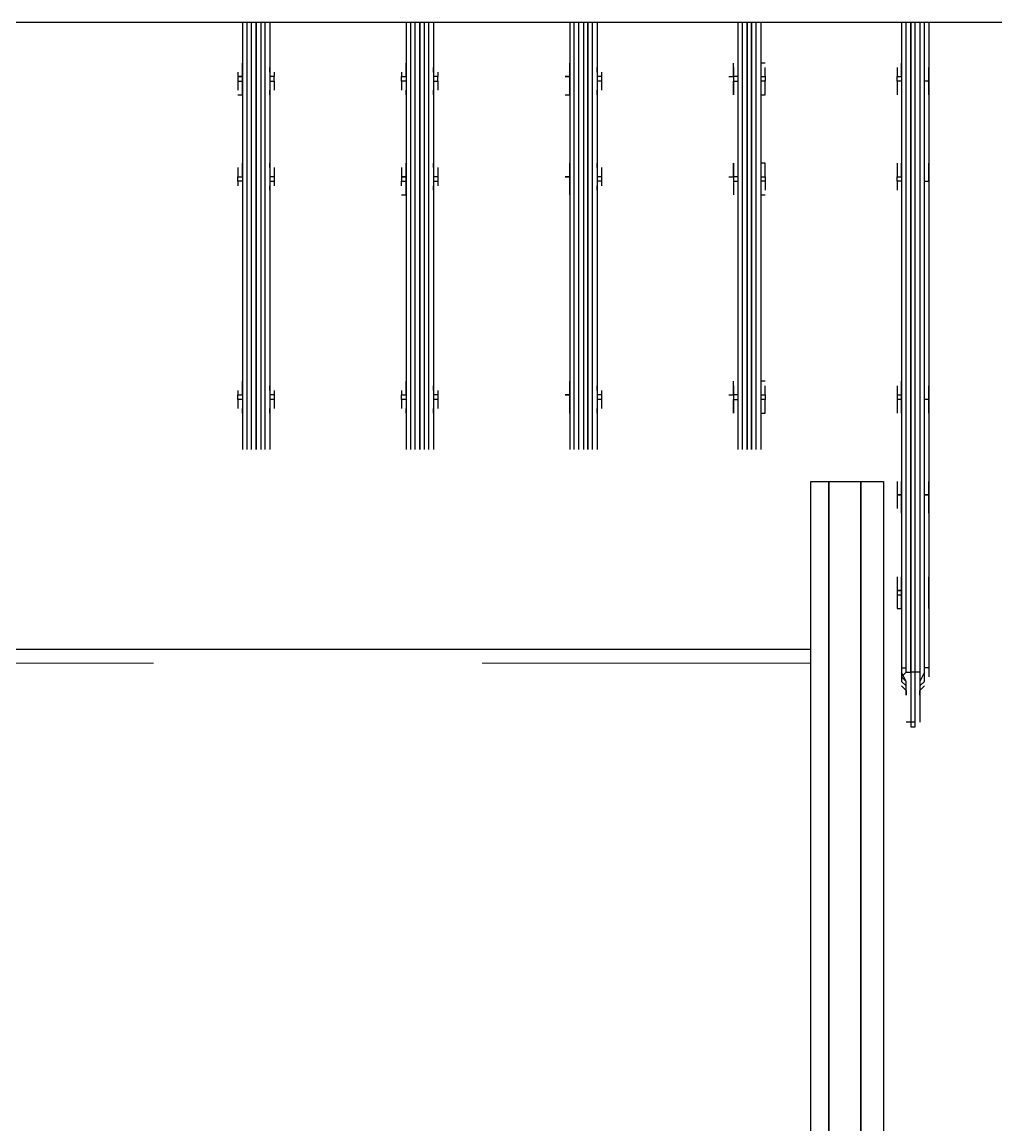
# Model space of a CAD drawing. Header units: metres. Extents: x 530339 to 530954, y 2674257 to 2674599.
# Drawn here: x 530735.1336 to 530735.4299, y 2674491.1179 to 2674491.4534 of the extents above; entities that cross this region are included whole.
import ezdxf

# ---------------------------------------------------------------- set-up
doc = ezdxf.new("R2010")
doc.units = ezdxf.units.M
doc.linetypes.add('PDF_IMPORT', pattern=[1, 0.8, -0.2])
doc.layers.add('IDT', color=7, linetype='Continuous')

# ---------------------------------------------------------------- blocks, each defined once
blk = doc.blocks.new('IDT')
at = {"layer": 'IDT', "color": 0, "lineweight": 25}
for p, q in [((14.75559, 8.9452), (14.75559, 9.80413)), ((14.76251, 8.9452), (14.76251, 9.80413)), ((14.76251, 9.80413), (14.76251, 8.9452)), ((14.77219, 8.9452), (14.77219, 9.80413)), ((14.77219, 9.80413), (14.77219, 8.9452)), ((14.77772, 9.80413), (14.77772, 8.9452)), ((14.77772, 9.75434), (14.77772, 8.99637)), ((14.74453, 9.00329), (14.74453, 9.0185)), ((14.74729, 9.01989), (14.74591, 9.01989)), ((14.74591, 9.01989), (14.74591, 9.00329)), ((14.74591, 9.0185), (14.74729, 9.0185)), ((14.74729, 9.00329), (14.74729, 9.01989)), ((14.74729, 9.00329), (14.74729, 9.0185)), ((14.74729, 9.0185), (14.74868, 9.0185)), ((14.74453, 9.00882), (14.74314, 9.00744)), ((14.74453, 9.00605), (14.74453, 9.0102)), ((14.74453, 9.0102), (14.74453, 9.00882)), ((14.74868, 9.00882), (14.74868, 9.0102)), ((14.74868, 9.0102), (14.74868, 9.00605)), ((14.75006, 9.00744), (14.74868, 9.00882)), ((14.74176, 9.00191), (14.74176, 9.00467)), ((14.74453, 9.00744), (14.74314, 9.00605)), ((14.74314, 9.00605), (14.74314, 9.00329)), ((14.74314, 9.00329), (14.74453, 9.00605)), ((14.74314, 9.00605), (14.74314, 9.00467)), ((14.75006, 9.00605), (14.74868, 9.00744)), ((14.74868, 9.00605), (14.75006, 9.00467)), ((14.74868, 9.00605), (14.75006, 9.00329)), ((14.75006, 9.00467), (14.74868, 9.00329)), ((14.75006, 9.00467), (14.75006, 9.00605)), ((14.75006, 9.00191), (14.75006, 9.00467)), ((14.74176, 8.8055), (14.74176, 9.00191)), ((14.74176, 9.00191), (14.74314, 9.00191)), ((14.74314, 9.00329), (14.74314, 8.8055)), ((14.74453, 8.8055), (14.74453, 9.00329)), ((14.74453, 9.00329), (14.74591, 9.00329)), ((14.74591, 9.00329), (14.74729, 9.00329)), ((14.74591, 9.00329), (14.74591, 8.8055)), ((14.74868, 9.00329), (14.74729, 9.00329)), ((14.74729, 9.00329), (14.74729, 8.8055)), ((14.74729, 8.8055), (14.74729, 9.00329)), ((14.74868, 9.00329), (14.74868, 8.8055)), ((14.75006, 9.00191), (14.74868, 9.00191)), ((14.75006, 8.8055), (14.75006, 9.00191)), ((14.77772, 8.99637), (16.87873, 8.99637)), ((14.74176, 8.97977), (14.74176, 8.98392)), ((14.74176, 8.98392), (14.74176, 8.98254)), ((14.74176, 8.98254), (14.74176, 8.97977)), ((14.75144, 8.98392), (14.75006, 8.98392)), ((14.75006, 8.98392), (14.75006, 8.97977)), ((14.75144, 8.98254), (14.75144, 8.98392)), ((14.75144, 8.97977), (14.75144, 8.98254)), ((14.74176, 8.97977), (14.74176, 8.97563)), ((14.74176, 8.97839), (14.74176, 8.97977)), ((14.74176, 8.97424), (14.74176, 8.97839)), ((14.75006, 8.97977), (14.75006, 8.97839)), ((14.75144, 8.97977), (14.75006, 8.97977)), ((14.75144, 8.97839), (14.75006, 8.97839)), ((14.75006, 8.97839), (14.75006, 8.97424)), ((14.75006, 8.97839), (14.75144, 8.97839)), ((14.75144, 8.97839), (14.75144, 8.97977)), ((14.75144, 8.97563), (14.75144, 8.97839)), ((14.74176, 8.97563), (14.74176, 8.97424)), ((14.75144, 8.97424), (14.75144, 8.97563)), ((14.74176, 8.95488), (14.74176, 8.94935)), ((14.75006, 8.95488), (14.75006, 8.94935)), ((14.74176, 8.95211), (14.74176, 8.95349)), ((14.74176, 8.94935), (14.74176, 8.95211)), ((14.75144, 8.95211), (14.75144, 8.95349)), ((14.75144, 8.94935), (14.75144, 8.95211)), ((14.74176, 8.94935), (14.74176, 8.94658)), ((14.74176, 8.9452), (14.74176, 8.94935)), ((14.74176, 8.94935), (14.74314, 8.94935)), ((14.74314, 8.94935), (14.74176, 8.94935)), ((14.75006, 8.94935), (14.75144, 8.94935)), ((14.75144, 8.94935), (14.75006, 8.94935)), ((14.75006, 8.94935), (14.75006, 8.9452)), ((14.75144, 8.94935), (14.75006, 8.94935)), ((14.75006, 8.94935), (14.75144, 8.94935)), ((14.75144, 8.94658), (14.75144, 8.94935)), ((14.74176, 8.94658), (14.74176, 8.9452)), ((14.75144, 8.9452), (14.75144, 8.94658)), ((14.76251, 8.9452), (14.75559, 8.9452)), ((14.77219, 8.9452), (14.76251, 8.9452)), ((14.77772, 8.9452), (14.77219, 8.9452)), ((14.79294, 8.8055), (14.79294, 8.93551)), ((14.79432, 8.93551), (14.79432, 8.8055)), ((14.7957, 8.8055), (14.7957, 8.93551)), ((14.7957, 8.93551), (14.7957, 8.8055)), ((14.79709, 8.93551), (14.79709, 8.8055)), ((14.79709, 8.8055), (14.79709, 8.93551)), ((14.79847, 8.93551), (14.79847, 8.8055)), ((14.79985, 8.8055), (14.79985, 8.93551)), ((14.84273, 8.8055), (14.84273, 8.93551)), ((14.84411, 8.93551), (14.84411, 8.8055)), ((14.8455, 8.8055), (14.8455, 8.93551)), ((14.8455, 8.93551), (14.8455, 8.8055)), ((14.84688, 8.8055), (14.84688, 8.93551)), ((14.84826, 8.93551), (14.84826, 8.8055)), ((14.84965, 8.93551), (14.84965, 8.8055)), ((14.85103, 8.8055), (14.85103, 8.93551)), ((14.89252, 8.8055), (14.89252, 8.93551)), ((14.89391, 8.93551), (14.89391, 8.8055)), ((14.89529, 8.8055), (14.89529, 8.93551)), ((14.89667, 8.8055), (14.89667, 8.93551)), ((14.89667, 8.93551), (14.89667, 8.8055)), ((14.89806, 8.93551), (14.89806, 8.8055)), ((14.89944, 8.93551), (14.89944, 8.8055)), ((14.90082, 8.8055), (14.90082, 8.93551)), ((14.94232, 8.8055), (14.94232, 8.93551)), ((14.9437, 8.93551), (14.9437, 8.8055)), ((14.94508, 8.8055), (14.94508, 8.93551)), ((14.94647, 8.8055), (14.94647, 8.93551)), ((14.94647, 8.93551), (14.94647, 8.8055)), ((14.94785, 8.93551), (14.94785, 8.8055)), ((14.94923, 8.93551), (14.94923, 8.8055)), ((14.95062, 8.8055), (14.95062, 8.93551)), ((14.74176, 8.91892), (14.74176, 8.92445)), ((14.74176, 8.92445), (14.74176, 8.92307)), ((14.75006, 8.92445), (14.75006, 8.9203)), ((14.75144, 8.92307), (14.75144, 8.92445)), ((14.79294, 8.92445), (14.79155, 8.92445)), ((14.79155, 8.92445), (14.79155, 8.92307)), ((14.79294, 8.9203), (14.79294, 8.92445)), ((14.80124, 8.9203), (14.80124, 8.92445)), ((14.80124, 8.92445), (14.80124, 8.92307)), ((14.84273, 8.9203), (14.84273, 8.92445)), ((14.84273, 8.92445), (14.84273, 8.92307)), ((14.85103, 8.91892), (14.85103, 8.92445)), ((14.85103, 8.92445), (14.85103, 8.92307)), ((14.89252, 8.9203), (14.89252, 8.92445)), ((14.89252, 8.92445), (14.89252, 8.92307)), ((14.90082, 8.9203), (14.90082, 8.92445)), ((14.90082, 8.92445), (14.90082, 8.92307)), ((14.94232, 8.9203), (14.94232, 8.92445)), ((14.94232, 8.92445), (14.94232, 8.92307)), ((14.95062, 8.9203), (14.95062, 8.92445)), ((14.95062, 8.92445), (14.95062, 8.92307)), ((14.74176, 8.92307), (14.74176, 8.9203)), ((14.75144, 8.9203), (14.75144, 8.92307)), ((14.79155, 8.92307), (14.79155, 8.9203)), ((14.80124, 8.92307), (14.80124, 8.9203)), ((14.84135, 8.9203), (14.84135, 8.92307)), ((14.85103, 8.92307), (14.85103, 8.91892)), ((14.89114, 8.9203), (14.89114, 8.92307)), ((14.90221, 8.9203), (14.90221, 8.92307)), ((14.94093, 8.9203), (14.94093, 8.92307)), ((14.952, 8.9203), (14.952, 8.92307)), ((14.74176, 8.9203), (14.74314, 8.9203)), ((14.74176, 8.9203), (14.74176, 8.91892)), ((14.74176, 8.91477), (14.74176, 8.91892)), ((14.74176, 8.91892), (14.74176, 8.91753)), ((14.74176, 8.91753), (14.74176, 8.91615)), ((14.75006, 8.9203), (14.75006, 8.91892)), ((14.75006, 8.9203), (14.75144, 8.9203)), ((14.75006, 8.91892), (14.75006, 8.91477)), ((14.75144, 8.91892), (14.75006, 8.91892)), ((14.75144, 8.91892), (14.75144, 8.9203)), ((14.75144, 8.91753), (14.75144, 8.91892)), ((14.75144, 8.91615), (14.75144, 8.91753)), ((14.79155, 8.91892), (14.79155, 8.9203)), ((14.79155, 8.9203), (14.79294, 8.9203)), ((14.79294, 8.91892), (14.79155, 8.91892)), ((14.79155, 8.91892), (14.79155, 8.91753)), ((14.79155, 8.91753), (14.79155, 8.91615)), ((14.79294, 8.91892), (14.79294, 8.9203)), ((14.79294, 8.91477), (14.79294, 8.91892)), ((14.80124, 8.9203), (14.79985, 8.9203)), ((14.79985, 8.91892), (14.80124, 8.91892)), ((14.80124, 8.91892), (14.80124, 8.9203)), ((14.80124, 8.91892), (14.80124, 8.9203)), ((14.80124, 8.91892), (14.80124, 8.91477)), ((14.80124, 8.91753), (14.80124, 8.91892)), ((14.80262, 8.91892), (14.80124, 8.91892)), ((14.80124, 8.91615), (14.80124, 8.91753)), ((14.84135, 8.91892), (14.84135, 8.9203)), ((14.84135, 8.9203), (14.84273, 8.9203)), ((14.84135, 8.91753), (14.84135, 8.91892)), ((14.84135, 8.91892), (14.84273, 8.91892)), ((14.84273, 8.91477), (14.84273, 8.9203)), ((14.84273, 8.91753), (14.84273, 8.91615)), ((14.85103, 8.91753), (14.85103, 8.91892)), ((14.85103, 8.91892), (14.85241, 8.91892)), ((14.85241, 8.91892), (14.85103, 8.91892)), ((14.85103, 8.91892), (14.85103, 8.91477)), ((14.85103, 8.91615), (14.85103, 8.91753)), ((14.89114, 8.91892), (14.89114, 8.9203)), ((14.89114, 8.9203), (14.89252, 8.9203)), ((14.89114, 8.91753), (14.89114, 8.91892)), ((14.89114, 8.91892), (14.89252, 8.91892)), ((14.89252, 8.91477), (14.89252, 8.9203)), ((14.89252, 8.91753), (14.89252, 8.91615)), ((14.90082, 8.9203), (14.90221, 8.9203)), ((14.90082, 8.91892), (14.90082, 8.9203)), ((14.90221, 8.91892), (14.90082, 8.91892)), ((14.90082, 8.91892), (14.90082, 8.91477)), ((14.90221, 8.91892), (14.90082, 8.91892)), ((14.90082, 8.91615), (14.90082, 8.91753)), ((14.90221, 8.9203), (14.90221, 8.91892)), ((14.90221, 8.91753), (14.90221, 8.91892)), ((14.94093, 8.91892), (14.94093, 8.9203)), ((14.94093, 8.9203), (14.94232, 8.9203)), ((14.94093, 8.91753), (14.94093, 8.91892)), ((14.94093, 8.91892), (14.94232, 8.91892)), ((14.94232, 8.91892), (14.94232, 8.9203)), ((14.94232, 8.91477), (14.94232, 8.91892)), ((14.94232, 8.91753), (14.94232, 8.91615)), ((14.95062, 8.9203), (14.952, 8.9203)), ((14.95062, 8.91892), (14.95062, 8.9203)), ((14.952, 8.91892), (14.95062, 8.91892)), ((14.95062, 8.91892), (14.95062, 8.91477)), ((14.952, 8.91892), (14.95062, 8.91892)), ((14.95062, 8.91615), (14.95062, 8.91753)), ((14.952, 8.9203), (14.952, 8.91892)), ((14.952, 8.91753), (14.952, 8.91892)), ((14.79155, 8.91477), (14.79294, 8.91477)), ((14.74176, 8.85391), (14.74176, 8.85806)), ((14.75006, 8.85253), (14.75006, 8.85806)), ((14.79294, 8.85806), (14.79155, 8.85806)), ((14.79294, 8.84838), (14.79294, 8.85806)), ((14.80124, 8.85391), (14.80124, 8.85806)), ((14.84273, 8.85391), (14.84273, 8.85806)), ((14.85103, 8.85806), (14.85103, 8.85253)), ((14.89252, 8.85253), (14.89252, 8.85806)), ((14.90221, 8.85806), (14.90082, 8.85806)), ((14.90082, 8.85806), (14.90082, 8.85391)), ((14.94232, 8.85391), (14.94232, 8.85806)), ((14.95062, 8.85391), (14.95062, 8.85806)), ((14.74176, 8.85529), (14.74176, 8.85667)), ((14.74176, 8.85391), (14.74176, 8.85529)), ((14.74176, 8.85391), (14.74176, 8.85253)), ((14.74176, 8.84838), (14.74176, 8.85391)), ((14.74314, 8.85391), (14.74176, 8.85391)), ((14.75006, 8.85391), (14.75144, 8.85391)), ((14.75144, 8.85529), (14.75144, 8.85667)), ((14.75144, 8.85391), (14.75144, 8.85529)), ((14.75144, 8.85391), (14.75144, 8.85253)), ((14.79155, 8.85529), (14.79155, 8.85667)), ((14.79155, 8.85391), (14.79155, 8.85529)), ((14.79155, 8.85253), (14.79155, 8.85391)), ((14.79155, 8.85391), (14.79294, 8.85391)), ((14.80124, 8.85391), (14.79985, 8.85391)), ((14.80124, 8.85529), (14.80124, 8.85667)), ((14.80124, 8.85391), (14.80124, 8.85529)), ((14.80124, 8.85253), (14.80124, 8.85391)), ((14.80124, 8.85253), (14.80124, 8.85391)), ((14.84135, 8.85391), (14.84135, 8.85529)), ((14.84135, 8.85253), (14.84135, 8.85391)), ((14.84135, 8.85391), (14.84273, 8.85391)), ((14.84273, 8.85667), (14.84273, 8.85529)), ((14.84273, 8.85253), (14.84273, 8.85391)), ((14.85103, 8.85529), (14.85103, 8.85667)), ((14.85103, 8.85391), (14.85103, 8.85529)), ((14.85103, 8.85253), (14.85103, 8.85391)), ((14.89114, 8.85391), (14.89114, 8.85529)), ((14.89252, 8.85391), (14.89114, 8.85391)), ((14.89114, 8.85253), (14.89114, 8.85391)), ((14.89252, 8.85667), (14.89252, 8.85529)), ((14.90082, 8.85529), (14.90082, 8.85667)), ((14.90082, 8.85391), (14.90082, 8.85253)), ((14.90221, 8.85391), (14.90082, 8.85391)), ((14.90221, 8.85529), (14.90221, 8.85391)), ((14.90221, 8.85253), (14.90221, 8.85391)), ((14.94093, 8.85391), (14.94093, 8.85529)), ((14.94232, 8.85391), (14.94093, 8.85391)), ((14.94093, 8.85253), (14.94093, 8.85391)), ((14.94232, 8.85667), (14.94232, 8.85529)), ((14.94232, 8.85253), (14.94232, 8.85391)), ((14.95062, 8.85529), (14.95062, 8.85667)), ((14.95062, 8.85391), (14.952, 8.85391)), ((14.95062, 8.85253), (14.95062, 8.85391)), ((14.952, 8.85391), (14.952, 8.85529)), ((14.952, 8.85391), (14.952, 8.85253)), ((14.74176, 8.85253), (14.74176, 8.84976)), ((14.75144, 8.85253), (14.75006, 8.85253)), ((14.75006, 8.85253), (14.75006, 8.84838)), ((14.75144, 8.85253), (14.75006, 8.85253)), ((14.75144, 8.84976), (14.75144, 8.85253)), ((14.79294, 8.85253), (14.79155, 8.85253)), ((14.79155, 8.85253), (14.79155, 8.84976)), ((14.79985, 8.85253), (14.80124, 8.85253)), ((14.80124, 8.85253), (14.80124, 8.84838)), ((14.80124, 8.84976), (14.80124, 8.85253)), ((14.80262, 8.85253), (14.80124, 8.85253)), ((14.84135, 8.84976), (14.84135, 8.85253)), ((14.84135, 8.85253), (14.84273, 8.85253)), ((14.84273, 8.84838), (14.84273, 8.85253)), ((14.85103, 8.84976), (14.85103, 8.85253)), ((14.85103, 8.85253), (14.85241, 8.85253)), ((14.85241, 8.85253), (14.85103, 8.85253)), ((14.85103, 8.85253), (14.85103, 8.84838)), ((14.89114, 8.84976), (14.89114, 8.85253)), ((14.89114, 8.85253), (14.89252, 8.85253)), ((14.89252, 8.84838), (14.89252, 8.85253)), ((14.90221, 8.85253), (14.90082, 8.85253)), ((14.90082, 8.85253), (14.90082, 8.84838)), ((14.90082, 8.85253), (14.90221, 8.85253)), ((14.90221, 8.84976), (14.90221, 8.85253)), ((14.94093, 8.84976), (14.94093, 8.85253)), ((14.94093, 8.85253), (14.94232, 8.85253)), ((14.94232, 8.84838), (14.94232, 8.85253)), ((14.952, 8.85253), (14.95062, 8.85253)), ((14.95062, 8.85253), (14.95062, 8.84838)), ((14.952, 8.85253), (14.95062, 8.85253)), ((14.952, 8.84976), (14.952, 8.85253)), ((14.74176, 8.84976), (14.74176, 8.84838)), ((14.75144, 8.84838), (14.75144, 8.84976)), ((14.79155, 8.84976), (14.79155, 8.84838)), ((14.79155, 8.84838), (14.79294, 8.84838)), ((14.80124, 8.84838), (14.80124, 8.84976)), ((14.84273, 8.84976), (14.84273, 8.84838)), ((14.85103, 8.84838), (14.85103, 8.84976)), ((14.89252, 8.84976), (14.89252, 8.84838)), ((14.90082, 8.84838), (14.90082, 8.84976)), ((14.94232, 8.84976), (14.94232, 8.84838)), ((14.95062, 8.84838), (14.95062, 8.84976)), ((14.74176, 8.82348), (14.74176, 8.82763)), ((14.74176, 8.82763), (14.74176, 8.82625)), ((14.75006, 8.8221), (14.75006, 8.82763)), ((14.75144, 8.82625), (14.75144, 8.82763)), ((14.79294, 8.82763), (14.79155, 8.82763)), ((14.79155, 8.82763), (14.79155, 8.82625)), ((14.79294, 8.82348), (14.79294, 8.82763)), ((14.80124, 8.82348), (14.80124, 8.82763)), ((14.80124, 8.82763), (14.80124, 8.82625)), ((14.84273, 8.81795), (14.84273, 8.82763)), ((14.84273, 8.82763), (14.84273, 8.82625)), ((14.85103, 8.82763), (14.85103, 8.82625)), ((14.85241, 8.82763), (14.85103, 8.82763)), ((14.85103, 8.82763), (14.85103, 8.82348)), ((14.89252, 8.82348), (14.89252, 8.82763)), ((14.89252, 8.82763), (14.89252, 8.82625)), ((14.90082, 8.82348), (14.90082, 8.82763)), ((14.90082, 8.82763), (14.90082, 8.82625)), ((14.94232, 8.82348), (14.94232, 8.82763)), ((14.94232, 8.82763), (14.94232, 8.82625)), ((14.952, 8.82763), (14.95062, 8.82763)), ((14.95062, 8.82763), (14.95062, 8.82348)), ((14.95062, 8.82625), (14.95062, 8.82763)), ((14.74176, 8.82625), (14.74176, 8.82348)), ((14.74176, 8.8221), (14.74176, 8.82348)), ((14.74176, 8.82348), (14.74314, 8.82348)), ((14.74176, 8.82348), (14.74176, 8.8221)), ((14.75006, 8.82348), (14.75144, 8.82348)), ((14.75144, 8.82348), (14.75144, 8.82625)), ((14.75144, 8.82348), (14.75144, 8.8221)), ((14.79155, 8.82625), (14.79155, 8.82348)), ((14.79155, 8.8221), (14.79155, 8.82348)), ((14.79155, 8.82348), (14.79294, 8.82348)), ((14.79294, 8.8221), (14.79294, 8.82348)), ((14.80124, 8.82348), (14.79985, 8.82348)), ((14.80124, 8.82625), (14.80124, 8.82348)), ((14.80124, 8.8221), (14.80124, 8.82348)), ((14.80124, 8.8221), (14.80124, 8.82348)), ((14.84135, 8.82348), (14.84135, 8.82625)), ((14.84135, 8.8221), (14.84135, 8.82348)), ((14.84135, 8.82348), (14.84273, 8.82348)), ((14.85103, 8.82625), (14.85103, 8.82348)), ((14.85103, 8.82348), (14.85103, 8.8221)), ((14.85103, 8.82348), (14.85103, 8.8221)), ((14.89114, 8.82348), (14.89114, 8.82625)), ((14.89252, 8.82348), (14.89114, 8.82348)), ((14.89114, 8.82348), (14.89114, 8.8221)), ((14.89252, 8.8221), (14.89252, 8.82348)), ((14.90082, 8.82348), (14.90221, 8.82348)), ((14.90082, 8.8221), (14.90082, 8.82348)), ((14.90221, 8.82348), (14.90221, 8.82625)), ((14.90221, 8.82348), (14.90221, 8.8221)), ((14.94093, 8.82348), (14.94093, 8.82625)), ((14.94232, 8.82348), (14.94093, 8.82348)), ((14.94093, 8.82348), (14.94093, 8.8221)), ((14.94232, 8.8221), (14.94232, 8.82348)), ((14.95062, 8.82348), (14.95062, 8.8221)), ((14.952, 8.82348), (14.95062, 8.82348)), ((14.952, 8.82348), (14.952, 8.82625)), ((14.952, 8.8221), (14.952, 8.82348)), ((14.74176, 8.81795), (14.74176, 8.8221)), ((14.74176, 8.8221), (14.74176, 8.82071)), ((14.74176, 8.82071), (14.74176, 8.81933)), ((14.75144, 8.8221), (14.75006, 8.8221)), ((14.75006, 8.8221), (14.75006, 8.81795)), ((14.75144, 8.8221), (14.75006, 8.8221)), ((14.75144, 8.82071), (14.75144, 8.8221)), ((14.75144, 8.81933), (14.75144, 8.82071)), ((14.79294, 8.8221), (14.79155, 8.8221)), ((14.79155, 8.8221), (14.79155, 8.82071)), ((14.79155, 8.82071), (14.79155, 8.81933)), ((14.79294, 8.81795), (14.79294, 8.8221)), ((14.79985, 8.8221), (14.80124, 8.8221)), ((14.80124, 8.8221), (14.80124, 8.81795)), ((14.80124, 8.82071), (14.80124, 8.8221)), ((14.80262, 8.8221), (14.80124, 8.8221)), ((14.80124, 8.81933), (14.80124, 8.82071)), ((14.84135, 8.82071), (14.84135, 8.8221)), ((14.84135, 8.8221), (14.84273, 8.8221)), ((14.84273, 8.82071), (14.84273, 8.81933)), ((14.85103, 8.8221), (14.85241, 8.8221)), ((14.85241, 8.8221), (14.85103, 8.8221)), ((14.85103, 8.8221), (14.85103, 8.81795)), ((14.85103, 8.8221), (14.85103, 8.82071)), ((14.85103, 8.82071), (14.85103, 8.81933)), ((14.89114, 8.82071), (14.89114, 8.8221)), ((14.89114, 8.8221), (14.89252, 8.8221)), ((14.89252, 8.81795), (14.89252, 8.8221)), ((14.89252, 8.82071), (14.89252, 8.81933)), ((14.90221, 8.8221), (14.90082, 8.8221)), ((14.90082, 8.8221), (14.90082, 8.81795)), ((14.90221, 8.8221), (14.90082, 8.8221)), ((14.90082, 8.81933), (14.90082, 8.82071)), ((14.90221, 8.82071), (14.90221, 8.8221)), ((14.94093, 8.82071), (14.94093, 8.8221)), ((14.94093, 8.8221), (14.94232, 8.8221)), ((14.94232, 8.81795), (14.94232, 8.8221)), ((14.94232, 8.82071), (14.94232, 8.81933)), ((14.952, 8.8221), (14.95062, 8.8221)), ((14.95062, 8.8221), (14.95062, 8.81795)), ((14.95062, 8.8221), (14.952, 8.8221)), ((14.95062, 8.81933), (14.95062, 8.82071)), ((14.952, 8.82071), (14.952, 8.8221)), ((14.79155, 8.81795), (14.79294, 8.81795)), ((15.02116, 8.8055), (14.44023, 8.8055))]:
    blk.add_line(p, q, dxfattribs=at)
at = {"layer": 'IDT', "color": 0, "linetype": 'PDF_IMPORT', "lineweight": 13, "ltscale": 0.014167}
for p, q in [((14.77772, 9.75019), (14.77772, 9.00052)), ((14.77772, 9.00052), (16.84415, 9.00052))]:
    blk.add_line(p, q, dxfattribs=at)

msp = doc.modelspace()

# ---------------------------------------------------------------- block references
at = {"layer": 'IDT', "color": 8, "rotation": 180}
msp.add_blockref('IDT', (530750.15128, 2674500.25885), dxfattribs=at)

doc.saveas('drawing.dxf')
